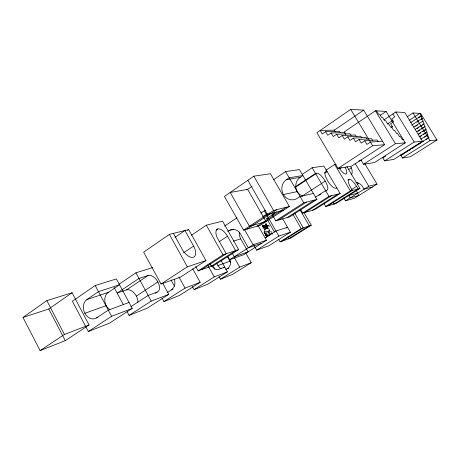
<?xml version="1.0" encoding="UTF-8"?>
<svg xmlns="http://www.w3.org/2000/svg" width="460" height="460" viewBox="0 0 460 460"><rect width="100%" height="100%" fill="white"/><g stroke="black" fill="none" stroke-linecap="round" stroke-linejoin="round"><path stroke-width="0.69" d="M263.028 225.515L262.453 225.866L263.407 225.572L262.424 225.848L263.137 227.102L263.246 225.843M265.667 224.221L266.288 224.008L266.484 225.181L267.519 225.814L267.766 227.257L267.593 227.786L264.299 229.298L264.695 229.057M268.26 235.319L267.973 236.198M265.27 226.032L264.839 225.843L263.908 226.964M266.363 237.452L266.449 236.354C269.445 235.152 265.449 233.697 265.805 231.731M266.167 237.113L266.449 236.354M264.954 229.063L265.006 227.683L264.316 227.183M267.68 235.307C267.306 235.71 267.57 235.1 267.927 235.945M262.476 225.848L263.057 226.837M266.248 225.946C265.518 224.44 268.071 225.567 267.346 226.694C266.507 226.717 265.477 225.641 266.288 226.159M264.305 226.941L264.966 225.837M267.34 235.669C266.765 234.876 263.971 234.611 265.633 235.681M265.546 235.025C266.99 233.847 264.132 234.059 265.558 233.45M266.627 225.291C266.219 226.142 264.569 225.802 265.328 224.998M267.139 225.572L266.84 225.233M265.932 223.957L265.282 224.664L266.018 223.951M269.336 235.29C269.514 233.525 268.036 231.541 266.334 231.121L265.776 231.282M266.254 225.659L265.334 224.998M267.087 226.981L265.949 227.545M266.443 237.36L266.42 236.986M263.154 225.992L263.12 227.079M264.77 230.356L264.132 232.179A9.263 7.003 -32.8 0 0 264.212 232.605L265.04 233.801M269.129 229.62L268.91 231.581L270.716 234.87M267.087 235.911L267.553 236.526M268.203 235.267L269.238 234.68M266.087 223.974L266.438 225.141L266.104 224.94M264.385 232.237L264.724 231.972M264.58 233.341L264.931 233.07M269.054 235.347L269.83 235.261M271.015 233.789L271.981 233.381M23 317.446L46.828 300.627L72.093 292.738L89.079 324.967L65.28 340.647L40.089 350.618L23 317.446L48.783 308.988L72.093 292.738M95.191 285.528L72.404 301.237L88.343 331.516L109.537 323.121L132.233 308.401L116.391 278.915L95.191 285.528L111.584 316.325L132.233 308.401M169.406 234.37L143.629 252.137L161.017 284.027L180.377 277.167L205.936 260.59L188.675 229.574L169.406 234.37L187.335 266.834L205.936 260.59M253.828 176.174L224.422 196.443L243.535 230.115L260.366 225.279L289.374 206.459L270.44 173.771L253.828 176.174L273.579 210.484L289.374 206.459M350.721 109.382L316.871 132.716L338.031 168.377L351.4 166.227L384.606 144.687L363.682 110.13L350.721 109.382L372.652 145.757L384.606 144.687M340.256 132.468L339.584 131.341L325.628 131.698L322.293 133.981L320.183 130.433L334.362 130.14L335.369 131.824M174.99 237.314L184.954 230.5L193.625 246.1A10.988 5.715 56.1 0 1 193.234 257.289A10.988 5.715 56.1 0 1 182.263 249.406L173.397 233.375M187.507 230.374L188.675 229.574M246.755 189.934L252.086 186.3M334.132 130.295L363.682 110.13M86.9 299.541L98.451 291.663L119.542 284.786L108.261 292.411L86.9 299.541A10.459 8.194 72 0 0 84.887 313.306A10.459 8.194 72 0 0 96.6 317.86L97.911 317.365M345.857 134.245L344.833 132.549L331.108 132.969L327.744 135.257L325.628 131.698M351.141 135.47L350.117 133.762L336.616 134.245L333.235 136.54L331.108 132.969M265.368 234.922L266.231 234.376M118.864 284.355L135.918 272.82L152.628 267.605M191.469 235.238L206.333 225.181L222.577 221.145L238.642 249.602L214.492 265.081L198.139 270.877L195.73 266.524M273.292 179.889L285.574 171.58L299.425 169.573L316.917 199.445L289.794 216.827L275.724 220.869L271.492 213.503M360.968 160.005L363.526 164.277L374.572 162.501L405.248 142.841L386.084 111.418L375.412 110.802L344.16 131.945L345.621 134.383M265.351 234.33L265.794 234.031M356.466 136.695L355.436 134.987L342.165 135.533L338.761 137.833L336.616 134.245M361.819 137.931L360.784 136.218L347.754 136.827L344.322 139.133L342.165 135.533M380.184 115.379L386.084 111.418M286.385 179.676L289.196 177.79L302.91 175.519L300.19 177.33L286.385 179.676A10.925 10.034 79.1 0 0 283.406 194.58A10.925 10.034 79.1 0 0 297.263 198.375L300.104 196.523L313.404 193.441M367.201 139.173L366.166 137.454L353.372 138.132L349.916 140.438L347.754 136.827M148.12 275.465L138.972 278.45L117.127 293.083L126.529 289.875L148.12 275.465A9.533 5.537 56.6 0 1 157.918 281.951A9.533 5.537 56.6 0 1 157.159 292.1L155.394 293.244M216.114 230.086L217.879 228.907A10.085 4.813 56.6 0 1 227.499 236.233L235.612 250.619L211.324 266.202L209.955 263.735M183.563 252.81L193.625 246.1M224.549 226.09L236.98 217.804M302.18 174.369L312.15 167.733L323.874 166.037L340.118 193.533L314.674 209.674L302.737 213.106L300.598 209.427M383.997 119.87L395.836 111.981L404.777 112.499L422.452 141.306L393.95 159.384L384.675 160.873L382.49 157.257M40.089 350.618L64.452 334.426L89.079 324.967M372.617 140.426L371.577 138.696L359.024 139.443L355.546 141.755L353.372 138.132M387.498 123.93L392.857 120.382M96.6 317.86L108.29 310.138L129.047 302.473M378.068 141.68L377.022 139.949L364.717 140.766L361.215 143.083L359.024 139.443M295.498 186.645L315.502 173.431L316.704 173.236A10.011 3.381 56.9 0 1 325.237 181.096A10.011 3.381 56.9 0 1 326.772 190.342L325.588 191.107M295.59 187.168L316.704 173.236M260.78 213.089L264.333 210.755L265.667 210.421M325.829 170.309L334.713 164.467L336.093 164.266M391.241 127.288L392.414 126.511M407.123 116.84L413.005 112.97L420.601 113.407L437 140.001L410.395 156.739L402.494 158.01L400.66 154.98M391.282 127.57L392.455 126.793L390.638 123.815L393.576 121.871L391.759 118.887L394.703 116.932L392.88 113.948M136.361 296.091L157.912 281.934M219.282 241.626L227.499 236.233M324.789 172.483L327.106 171.511L324.714 173.081M409.124 120.399L419.865 113.367L421.504 116.023L418.514 117.973M262.689 216.695L267.433 213.589M88.343 331.516L111.584 316.325M161.017 284.027L187.335 266.834M243.535 230.115L273.579 210.484M338.031 168.377L372.652 145.757M247.026 229.114L276.862 209.651M339.584 168.946L341.366 167.785M410.579 122.642L420.773 115.989L421.504 116.023M130.858 306.682L148.16 295.418L157.159 292.1M274.436 232.03L266.696 218.534L275.028 213.118M301.915 196.242L325.226 181.079M411.666 125.149L421.682 118.64L422.418 118.663L420.773 115.989M417.013 122.176L418.813 121.003M421.216 119.439L422.418 118.663M257.123 226.211L286.333 207.236M413.724 127.063L422.608 121.308L423.338 121.319L421.682 118.64M348.369 169.757L351.382 167.808M415.662 126.293L417.433 125.143M415.202 129.386L423.534 124.004L424.269 124.004L422.608 121.308M417.145 128.599L418.928 127.449M420.704 126.304L422.487 125.154M127.046 311.587L129.082 315.382L151.242 301.099L168.797 294.36L162.731 283.245M198.139 270.877L222.979 254.863L238.642 249.602M275.724 220.869L303.761 202.797L316.917 199.445M363.526 164.277L395.422 143.721L405.248 142.841M201.514 269.675L226.216 253.776L217.931 239.022A10.085 4.813 56.6 0 1 217.816 228.925M278.639 220.029L306.486 202.101M416.697 131.727L424.471 126.724L425.201 126.713L423.534 124.004M167.498 292.307L172.902 289.19M315.502 197.116L325.611 190.612L326.772 190.342M418.048 131.313L419.836 130.163M421.624 129.013L423.413 127.863M319.067 195.299L320.85 194.155M287.075 217.603L314.375 200.094M418.203 134.09L425.419 129.467L426.15 129.45L424.471 126.724M168.797 294.36L147.16 308.229L129.082 315.382M418.956 134.055L420.756 132.905M422.556 131.75L426.15 129.45M347.858 180.038L349.065 179.262M382.881 157.901L385.773 156.049M419.117 136.867L426.374 132.233L427.104 132.204L425.419 129.467M419.876 136.821L421.682 135.665M423.487 134.51L427.104 132.204M162.052 298.137L163.933 301.587L185.064 288.115L200.18 282.308L192.7 268.789M227.844 256.594L229.603 259.722L253.092 244.749L266.461 240.258L257.974 225.394M302.737 213.106L328.992 196.368L340.118 193.533M384.675 160.873L414.224 142.036L422.452 141.306M265.161 237.877L275.954 231.006L287.592 227.309L286.39 228.068M305.198 212.399L331.292 195.782M420.796 139.19L427.334 135.027L428.065 134.987L426.374 132.233M424.43 137.298L426.247 136.143M312.357 210.341L337.962 194.08M200.18 282.308L179.532 295.406L163.933 301.587M266.461 240.258L243.605 254.759L229.603 259.722M223.571 267.898L224.767 267.139L218.264 269.543A8.251 4.151 57.4 0 1 211.019 265.063M402.253 154.773L404.035 153.64M406.416 152.133L407.612 151.38M408.802 150.621L410.584 149.488M412.373 148.361L414.155 147.229M415.943 146.096L417.134 145.343M418.916 144.21L420.704 143.077M422.487 141.945L423.677 141.191M426.058 139.679L427.248 138.926M351.739 189.422L356.546 186.38L358.081 188.956L333.989 204.125L332.793 202.095M192.389 286.568L194.085 289.645L214.256 276.903L227.407 271.854L221.179 260.728M253.77 245.134L256.617 250.148L278.869 236.095L290.421 232.214L282.67 218.77M323.943 203.469L325.72 206.5L350.399 190.911L359.933 188.485L346.932 166.646M402.494 158.01L430.014 140.628L437 140.001M327.836 205.896L352.366 190.411L350.802 187.778A9.143 2.812 57.4 0 1 349.036 179.273A9.143 2.812 57.4 0 1 356.546 186.38M227.407 271.854L207.69 284.263L194.085 289.645M290.421 232.214L268.738 245.853L256.617 250.148M359.933 188.485L335.978 203.556L325.72 206.5M219.04 276.719L220.432 279.214L239.706 267.133L251.252 262.7L245.72 252.925M278.633 239.355L280.059 241.839L301.191 228.597L311.265 225.216L303.732 212.255M343.735 197.783L345.523 200.813L368.793 186.225L377.05 184.126L365.016 164.047M282.233 241.069L303.261 227.901L294.664 213.072M251.252 262.7L232.398 274.476L220.432 279.214M311.265 225.216L290.657 238.084L280.059 241.839M377.05 184.126L354.43 198.254L345.523 200.813M271.946 233.875L272.297 233.726M266.403 225.434L266.438 224.911M264.741 229.327C263.787 230.023 268.881 227.539 266.984 228.263M264.96 225.837L264.897 226.147M266.225 225.371L265.788 225.262M267.921 232.07L268.91 231.581M265.173 225.883L265.253 225.526M266.995 227.97L267.634 227.746M227.458 268.686L228.775 268.191M84.882 313.289L106.237 305.63M216.556 263.062L217.948 265.558L229.994 261.234A7.567 6.612 71 0 0 230.759 262.367M261.826 243.202L248.325 247.79L240.586 234.123A9.418 8.263 73.4 0 0 227.786 231.547M263.609 227.401L263.988 227.286M233.341 241.155L240.735 238.867L248.112 251.902L234.232 256.772L232.156 253.08M228.971 230.575L233.668 229.27M266.696 218.534L268.071 218.161M357.495 193.102L348.668 195.494L350.117 197.932L358.898 195.46L357.495 193.102A8.291 7.969 75.6 0 1 356.419 190.204M273.533 214.337L272.176 214.699L274.919 212.917A10.741 9.706 77 0 0 276.333 211.784M283.469 210.295L267.461 214.486L247.836 180.303M372.468 186.984L364.078 189.181L362.606 186.72A8.585 8.199 75.6 0 0 356.609 182.643M336.858 188.008L335.771 188.261A9.694 3.168 57 0 1 327.52 180.642A9.694 3.168 57 0 1 325.99 171.695M355.965 182.712L357.311 182.401M283.394 194.563L297.269 191.596M271.768 233.577L272.124 233.542M358.806 160.977L361.485 160.592M264.184 226.377L264.569 226.349M382.501 141.208L370.444 142.094L366.913 144.411L364.717 140.766M403.322 139.679L402.373 139.748L400.441 136.58L399.47 136.637L397.532 133.457L396.549 133.498L394.605 130.306L393.599 130.329L391.65 127.132L390.632 127.144L388.671 123.93L387.636 123.93L385.675 120.704L384.617 120.687L382.651 117.449L381.576 117.421L379.598 114.172L378.505 114.126L376.527 110.866M268.536 225.406L268.881 225.383M265.581 226.05L265.368 226.038M268.64 225.825L268.968 225.82M271.066 233.617L272.492 233.939M263.988 226.935C264.448 227.93 266.449 227.832 266.018 226.331M265.196 225.952L265.495 226.004M263.925 226.665L264.322 226.751M268.697 226.153L269.192 226.291M265.265 225.434L266.127 225.532M267.116 235.842L267.542 236.25M267.018 235.951L267.444 236.239L267.151 236.02M272.078 233.415L272.234 233.789M262.942 226.987L262.528 226.521M268.151 228.263L268.674 228.827M266.001 225.089L266.162 225.67M270.871 231.271L271.567 232.432M269.376 229.96L269.951 231.196M427.334 135.027L429.036 137.793L428.306 137.845L400.832 155.273L401.655 155.152L400.993 154.06M413.005 112.97L430.014 140.628M395.836 111.981L414.224 142.036M375.412 110.802L395.422 143.721M355.212 163.501L368.793 186.225M334.713 164.467L350.399 190.911M312.15 167.733L328.992 196.368M285.574 171.58L303.761 202.797M300.156 210.128L309.304 225.871L288.592 238.815L287.558 237.021M292.916 214.308L301.191 228.597M264.333 210.755L278.869 236.095M244.461 229.546L253.092 244.749M234.324 257.565L239.706 267.133M227.286 256.404L229.994 261.234M206.333 225.181L222.979 254.863M212.79 265.506L214.872 269.244M207.667 265.058L214.256 276.903M178.905 276.908L185.064 288.115M171.028 279.875L174.432 286.091M135.918 272.82L151.242 301.099M114.16 287.54L123.314 304.623M46.828 300.627L64.452 334.426M48.783 308.988L65.28 340.647M263.166 228.252L263.367 228.689M265.73 234.715L265.834 235.002M265.035 225.561L265.127 225.837C266.167 225.877 264.782 224.514 265.696 225.48L265.679 225.233M357.391 184.535A8.291 7.969 75.6 0 1 358.317 183.235M350.922 167.118A8.556 8.13 82.9 0 1 351.739 174.466M345.115 167.25A9.096 2.794 56.8 0 1 345.954 174.076A9.096 2.794 56.8 0 1 339.233 168.199M302.358 196.035A10.459 9.689 79.4 0 1 295.826 187.249A10.459 9.689 79.4 0 1 300.19 177.33M240.735 238.867A9.068 8.033 73.3 0 1 239.585 232.076M220.938 268.663A7.803 6.768 71.1 0 1 217.948 265.558M230.029 259.52A7.803 6.768 71.1 0 1 225.728 269.428M174.288 279.266A8.941 7.429 71.6 0 1 171.557 289.696M126.529 289.875A9.361 5.739 56.5 0 1 134.268 293.129A9.361 5.739 56.5 0 1 137.879 302.41M109.871 309.689A10.034 7.992 71.9 0 1 104.828 300.932A10.034 7.992 71.9 0 1 108.261 292.411M267.024 235.859L266.645 236.124L267.036 235.888M266.07 221.582L249.435 226.262L230.201 192.464L247.606 189.353L266.07 221.582"/></g></svg>
